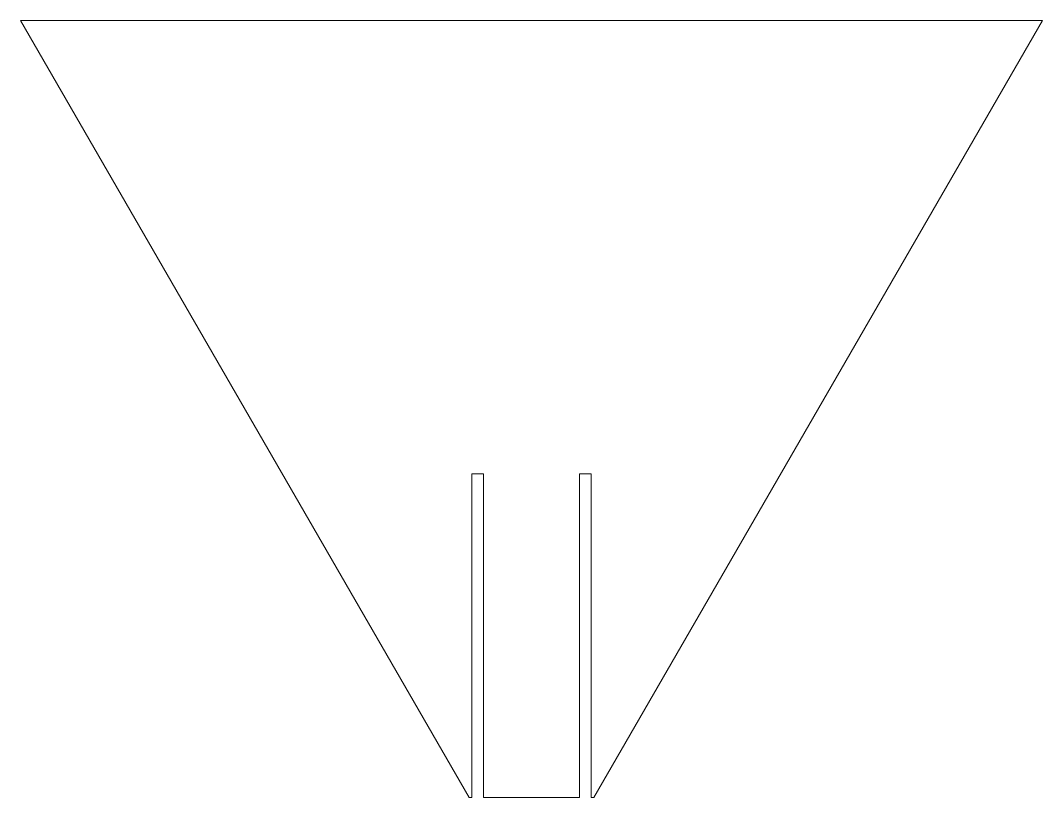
# Model space of a CAD drawing. Header units: millimetres. Extents: x -132 to 132, y -100 to 100.
import ezdxf

# ---------------------------------------------------------------- set-up
doc = ezdxf.new("R2010")
doc.units = ezdxf.units.MM
doc.header["$MEASUREMENT"] = 0
doc.layers.add('Layer 1', color=7, linetype='Continuous')

msp = doc.modelspace()

# ---------------------------------------------------------------- linework, layer by layer
at = {"layer": 'Layer 1', "lineweight": 15}
for points in [[(-131.7676, 100.1865), (-131.7676, 100.1865), (-16.0867, -100.1865), (-16.0867, -100.1865)], [(131.7676, 100.1865), (131.7676, 100.1865), (-131.7676, 100.1865), (-131.7676, 100.1865)], [(16.0864, -100.1865), (16.0864, -100.1865), (131.7676, 100.1865), (131.7676, 100.1865)], [(-15.3567, -16.6773), (-15.3567, -16.6773), (-12.3567, -16.6773), (-12.3567, -16.6773)], [(-15.3567, -100.1865), (-15.3567, -100.1865), (-15.3567, -16.6773), (-15.3567, -16.6773)], [(-12.3567, -16.6773), (-12.3567, -16.6773), (-12.3567, -100.1865), (-12.3567, -100.1865)], [(12.357, -16.6773), (12.357, -16.6773), (15.357, -16.6773), (15.357, -16.6773)], [(12.357, -100.1865), (12.357, -100.1865), (12.357, -16.6773), (12.357, -16.6773)], [(15.357, -16.6773), (15.357, -16.6773), (15.357, -100.1865), (15.357, -100.1865)], [(-16.0867, -100.1865), (-16.0867, -100.1865), (-15.3567, -100.1865), (-15.3567, -100.1865)], [(-12.3567, -100.1865), (-12.3567, -100.1865), (12.357, -100.1865), (12.357, -100.1865)], [(15.357, -100.1865), (15.357, -100.1865), (16.0864, -100.1865), (16.0864, -100.1865)]]:
    msp.add_open_spline(points, degree=3, dxfattribs=at)

doc.saveas('drawing.dxf')
